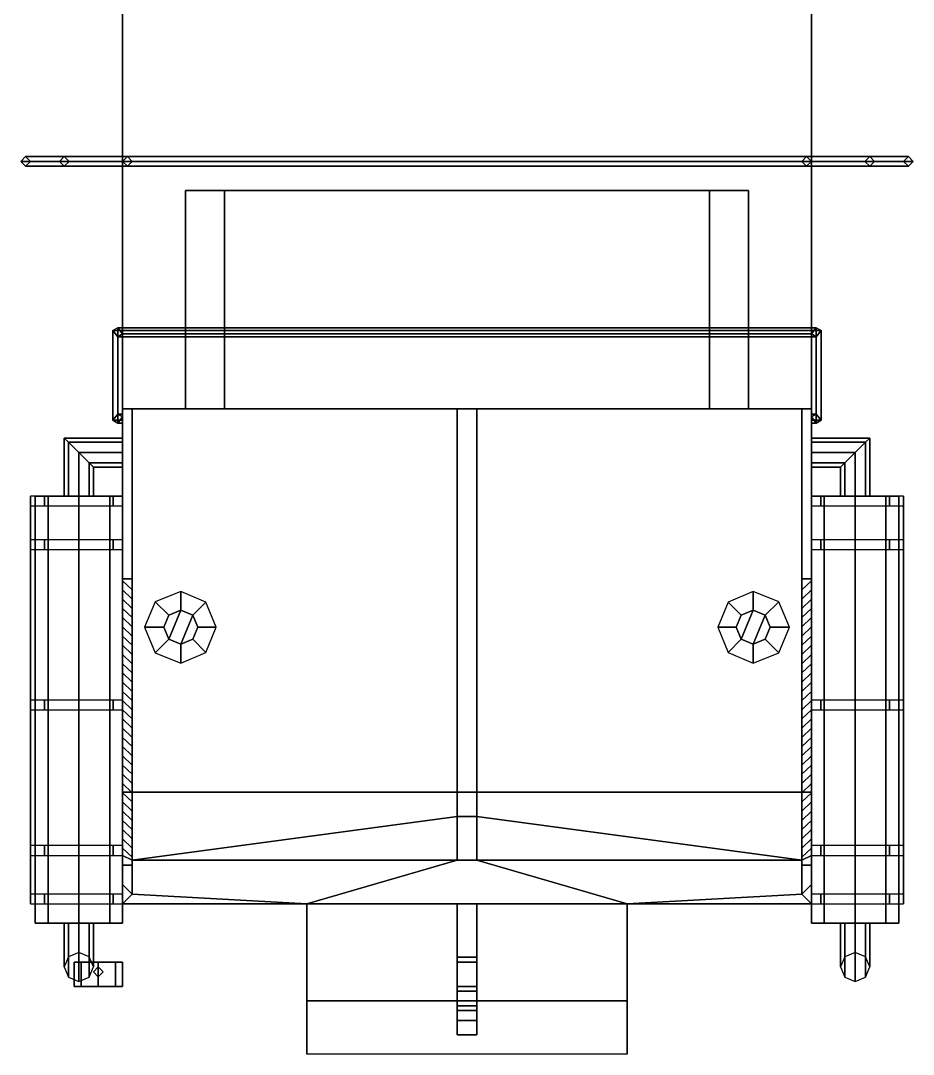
# Model space of a CAD drawing. Extents: x -0.92 to 1, y -2.23 to 2.03.
# Drawn here: x -0.92 to 0.92, y -2.23 to -0.1 of the extents above; entities that cross this region are included whole.
import ezdxf

# ---------------------------------------------------------------- set-up
doc = ezdxf.new("R2010")
doc.units = 0
doc.layers.get('0').update_dxf_attribs({"linetype": 'CONTINUOUS'})

msp = doc.modelspace()

# ---------------------------------------------------------------- linework, layer by layer
for points in [[(-0.71, 1.35, 0.32), (-0.71, -1.69, 0.32), (-0.71, -1.92, 0.47), (-0.71, 1.97, 0.56)], [(-0.71, 1.97, 0.56), (-0.71, -1.92, 0.47), (-0.71, -1.92, 0.81), (-0.71, 1.97, 0.81)], [(0.71, -1.92, 0.47), (0.71, -1.69, 0.32), (0.71, 1.35, 0.32), (0.71, 1.97, 0.56)], [(0.71, -1.92, 0.81), (0.71, -1.92, 0.47), (0.71, 1.97, 0.56), (0.71, 1.97, 0.81)], [(0.71, 1.35, 0.32), (0.71, -1.69, 0.32), (-0.71, -1.69, 0.32), (-0.71, 1.35, 0.32)], [(-0.92, -0.39, 1.25), (-0.91, -0.38, 1.24), (-0.91, -0.38, 1.07), (-0.92, -0.39, 1.06)], [(-0.92, -0.39, 1.06), (-0.91, -0.38, 1.07), (-0.83, -0.38, 1.07), (-0.84, -0.39, 1.06)], [(-0.91, -0.38, 1.24), (-0.92, -0.39, 1.25), (-0.84, -0.39, 1.25), (-0.83, -0.38, 1.24)], [(-0.91, -0.38, 1.24), (-0.9, -0.39, 1.23), (-0.9, -0.39, 1.08), (-0.91, -0.38, 1.07)], [(-0.91, -0.38, 1.07), (-0.9, -0.39, 1.08), (-0.84, -0.39, 1.08), (-0.83, -0.38, 1.07)], [(-0.9, -0.39, 1.23), (-0.91, -0.38, 1.24), (-0.83, -0.38, 1.24), (-0.84, -0.39, 1.23)], [(-0.84, -0.39, 1.28), (-0.83, -0.38, 1.27), (-0.83, -0.38, 0.81), (-0.84, -0.39, 0.81)], [(-0.71, -0.39, 1.28), (-0.7, -0.38, 1.27), (-0.83, -0.38, 1.27), (-0.84, -0.39, 1.28)], [(-0.83, -0.38, 1.27), (-0.82, -0.39, 1.26), (-0.82, -0.39, 0.81), (-0.83, -0.38, 0.81)], [(-0.7, -0.38, 1.27), (-0.71, -0.39, 1.26), (-0.82, -0.39, 1.26), (-0.83, -0.38, 1.27)], [(-0.7, -0.38, 0.81), (-0.71, -0.39, 0.81), (-0.71, -0.39, 1.86), (-0.7, -0.38, 1.85)], [(0.71, -0.39, 1.86), (0.7, -0.38, 1.85), (-0.7, -0.38, 1.85), (-0.71, -0.39, 1.86)], [(-0.69, -0.39, 0.81), (-0.7, -0.38, 0.81), (-0.7, -0.38, 1.85), (-0.69, -0.39, 1.84)], [(0.7, -0.38, 1.85), (0.69, -0.39, 1.84), (-0.69, -0.39, 1.84), (-0.7, -0.38, 1.85)], [(0.7, -0.38, 0.81), (0.69, -0.39, 0.81), (0.69, -0.39, 1.84), (0.7, -0.38, 1.85)], [(0.71, -0.39, 0.81), (0.7, -0.38, 0.81), (0.7, -0.38, 1.85), (0.71, -0.39, 1.86)], [(0.71, -0.39, 1.26), (0.7, -0.38, 1.27), (0.83, -0.38, 1.27), (0.82, -0.39, 1.26)], [(0.7, -0.38, 1.27), (0.71, -0.39, 1.28), (0.84, -0.39, 1.28), (0.83, -0.38, 1.27)], [(0.82, -0.39, 1.26), (0.83, -0.38, 1.27), (0.83, -0.38, 0.81), (0.82, -0.39, 0.81)], [(0.83, -0.38, 1.27), (0.84, -0.39, 1.28), (0.84, -0.39, 0.81), (0.83, -0.38, 0.81)], [(0.9, -0.39, 1.08), (0.91, -0.38, 1.07), (0.83, -0.38, 1.07), (0.84, -0.39, 1.08)], [(0.91, -0.38, 1.07), (0.92, -0.39, 1.06), (0.84, -0.39, 1.06), (0.83, -0.38, 1.07)], [(0.92, -0.39, 1.25), (0.91, -0.38, 1.24), (0.83, -0.38, 1.24), (0.84, -0.39, 1.25)], [(0.91, -0.38, 1.24), (0.9, -0.39, 1.23), (0.84, -0.39, 1.23), (0.83, -0.38, 1.24)], [(0.9, -0.39, 1.23), (0.91, -0.38, 1.24), (0.91, -0.38, 1.07), (0.9, -0.39, 1.08)], [(0.91, -0.38, 1.24), (0.92, -0.39, 1.25), (0.92, -0.39, 1.06), (0.91, -0.38, 1.07)], [(-0.91, -0.4, 1.24), (-0.92, -0.39, 1.25), (-0.92, -0.39, 1.06), (-0.91, -0.4, 1.07)], [(-0.91, -0.4, 1.07), (-0.92, -0.39, 1.06), (-0.84, -0.39, 1.06), (-0.83, -0.4, 1.07)], [(-0.92, -0.39, 1.25), (-0.91, -0.4, 1.24), (-0.83, -0.4, 1.24), (-0.84, -0.39, 1.25)], [(-0.9, -0.39, 1.23), (-0.91, -0.4, 1.24), (-0.91, -0.4, 1.07), (-0.9, -0.39, 1.08)], [(-0.9, -0.39, 1.08), (-0.91, -0.4, 1.07), (-0.83, -0.4, 1.07), (-0.84, -0.39, 1.08)], [(-0.91, -0.4, 1.24), (-0.9, -0.39, 1.23), (-0.84, -0.39, 1.23), (-0.83, -0.4, 1.24)], [(-0.83, -0.4, 1.27), (-0.84, -0.39, 1.28), (-0.84, -0.39, 0.81), (-0.83, -0.4, 0.81)], [(-0.7, -0.4, 1.27), (-0.71, -0.39, 1.28), (-0.84, -0.39, 1.28), (-0.83, -0.4, 1.27)], [(-0.82, -0.39, 1.26), (-0.83, -0.4, 1.27), (-0.83, -0.4, 0.81), (-0.82, -0.39, 0.81)], [(-0.71, -0.39, 1.26), (-0.7, -0.4, 1.27), (-0.83, -0.4, 1.27), (-0.82, -0.39, 1.26)], [(-0.71, -0.39, 0.81), (-0.7, -0.4, 0.81), (-0.7, -0.4, 1.85), (-0.71, -0.39, 1.86)], [(0.7, -0.4, 1.85), (0.71, -0.39, 1.86), (-0.71, -0.39, 1.86), (-0.7, -0.4, 1.85)], [(-0.7, -0.4, 0.81), (-0.69, -0.39, 0.81), (-0.69, -0.39, 1.84), (-0.7, -0.4, 1.85)], [(0.69, -0.39, 1.84), (0.7, -0.4, 1.85), (-0.7, -0.4, 1.85), (-0.69, -0.39, 1.84)], [(0.69, -0.39, 0.81), (0.7, -0.4, 0.81), (0.7, -0.4, 1.85), (0.69, -0.39, 1.84)], [(0.7, -0.4, 0.81), (0.71, -0.39, 0.81), (0.71, -0.39, 1.86), (0.7, -0.4, 1.85)], [(0.7, -0.4, 1.27), (0.71, -0.39, 1.26), (0.82, -0.39, 1.26), (0.83, -0.4, 1.27)], [(0.71, -0.39, 1.28), (0.7, -0.4, 1.27), (0.83, -0.4, 1.27), (0.84, -0.39, 1.28)], [(0.83, -0.4, 1.27), (0.82, -0.39, 1.26), (0.82, -0.39, 0.81), (0.83, -0.4, 0.81)], [(0.84, -0.39, 1.28), (0.83, -0.4, 1.27), (0.83, -0.4, 0.81), (0.84, -0.39, 0.81)], [(0.91, -0.4, 1.07), (0.9, -0.39, 1.08), (0.84, -0.39, 1.08), (0.83, -0.4, 1.07)], [(0.92, -0.39, 1.06), (0.91, -0.4, 1.07), (0.83, -0.4, 1.07), (0.84, -0.39, 1.06)], [(0.91, -0.4, 1.24), (0.92, -0.39, 1.25), (0.84, -0.39, 1.25), (0.83, -0.4, 1.24)], [(0.9, -0.39, 1.23), (0.91, -0.4, 1.24), (0.83, -0.4, 1.24), (0.84, -0.39, 1.23)], [(0.91, -0.4, 1.24), (0.9, -0.39, 1.23), (0.9, -0.39, 1.08), (0.91, -0.4, 1.07)], [(0.92, -0.39, 1.25), (0.91, -0.4, 1.24), (0.91, -0.4, 1.07), (0.92, -0.39, 1.06)], [(-0.58, -0.45, 1.21), (-0.58, -0.45, 1.16), (-0.58, -0.9, 1.16), (-0.58, -0.9, 1.21)], [(-0.5, -0.45, 1.27), (-0.5, -0.45, 1.1), (-0.58, -0.45, 1.16), (-0.58, -0.45, 1.21)], [(-0.58, -0.9, 1.16), (-0.58, -0.45, 1.16), (-0.5, -0.45, 1.1), (-0.5, -0.9, 1.1)], [(-0.5, -0.9, 1.27), (-0.5, -0.45, 1.27), (-0.58, -0.45, 1.21), (-0.58, -0.9, 1.21)], [(-0.5, -0.45, 0.81), (-0.5, -0.9, 0.81), (-0.5, -0.9, 1.1), (-0.5, -0.45, 1.1)], [(0.5, -0.45, 1.4), (0.5, -0.45, 0.81), (-0.5, -0.45, 0.81), (-0.5, -0.45, 1.4)], [(-0.5, -0.45, 1.4), (-0.5, -0.9, 1.4), (0.5, -0.9, 1.4), (0.5, -0.45, 1.4)], [(-0.5, -0.9, 1.4), (-0.5, -0.45, 1.4), (-0.5, -0.45, 1.27), (-0.5, -0.9, 1.27)], [(0.5, -0.9, 1.1), (0.5, -0.9, 0.81), (0.5, -0.45, 0.81), (0.5, -0.45, 1.1)], [(0.58, -0.45, 1.21), (0.58, -0.45, 1.16), (0.5, -0.45, 1.1), (0.5, -0.45, 1.27)], [(0.58, -0.45, 1.16), (0.58, -0.9, 1.16), (0.5, -0.9, 1.1), (0.5, -0.45, 1.1)], [(0.5, -0.45, 1.27), (0.5, -0.9, 1.27), (0.58, -0.9, 1.21), (0.58, -0.45, 1.21)], [(0.5, -0.45, 1.4), (0.5, -0.9, 1.4), (0.5, -0.9, 1.27), (0.5, -0.45, 1.27)], [(0.58, -0.9, 1.21), (0.58, -0.9, 1.16), (0.58, -0.45, 1.16), (0.58, -0.45, 1.21)], [(-0.72, -0.9106, 1.3566), (-0.73, -0.9234, 1.3506), (-0.73, -0.7387, 1.858), (-0.72, -0.7328, 1.8452)], [(0.73, -0.7387, 1.858), (0.72, -0.7328, 1.8452), (-0.72, -0.7328, 1.8452), (-0.73, -0.7387, 1.858)], [(-0.73, -0.9234, 1.3506), (-0.72, -0.9294, 1.3634), (-0.72, -0.7515, 1.8521), (-0.73, -0.7387, 1.858)], [(0.72, -0.7515, 1.8521), (0.73, -0.7387, 1.858), (-0.73, -0.7387, 1.858), (-0.72, -0.7515, 1.8521)], [(-0.71, -0.9166, 1.3694), (-0.72, -0.9106, 1.3566), (-0.72, -0.7328, 1.8452), (-0.71, -0.7456, 1.8392)], [(0.72, -0.7328, 1.8452), (0.71, -0.7456, 1.8392), (-0.71, -0.7456, 1.8392), (-0.72, -0.7328, 1.8452)], [(0.72, -0.9106, 1.3566), (0.71, -0.9166, 1.3694), (0.71, -0.7456, 1.8392), (0.72, -0.7328, 1.8452)], [(0.73, -0.9234, 1.3506), (0.72, -0.9106, 1.3566), (0.72, -0.7328, 1.8452), (0.73, -0.7387, 1.858)], [(0.72, -0.9294, 1.3634), (0.73, -0.9234, 1.3506), (0.73, -0.7387, 1.858), (0.72, -0.7515, 1.8521)], [(-0.72, -0.9294, 1.3634), (-0.71, -0.9166, 1.3694), (-0.71, -0.7456, 1.8392), (-0.72, -0.7515, 1.8521)], [(0.71, -0.7456, 1.8392), (0.72, -0.7515, 1.8521), (-0.72, -0.7515, 1.8521), (-0.71, -0.7456, 1.8392)], [(0.71, -0.9166, 1.3694), (0.72, -0.9294, 1.3634), (0.72, -0.7515, 1.8521), (0.71, -0.7456, 1.8392)], [(-0.71, -0.9106, 1.3566), (-0.71, -0.9234, 1.3506), (-0.73, -0.9234, 1.3506), (-0.72, -0.9106, 1.3566)], [(-0.71, -0.9166, 1.3694), (-0.71, -0.9106, 1.3566), (-0.72, -0.9106, 1.3566), (-0.71, -0.9166, 1.3694)], [(-0.71, -0.9, 1.45), (-0.71, -1.88, 1.39), (-0.71, -1.82, 1.45), (-0.71, -0.9, 1.45)], [(-0.71, -1.82, 1.45), (-0.69, -1.83, 1.47), (-0.69, -0.9, 1.47), (-0.71, -0.9, 1.45)], [(-0.5, -0.9, 0.81), (-0.71, -0.9, 0.81), (-0.58, -0.9, 1.16), (-0.5, -0.9, 1.1)], [(-0.58, -0.9, 1.16), (-0.71, -0.9, 0.81), (-0.71, -0.9, 1.45), (-0.58, -0.9, 1.21)], [(-0.58, -0.9, 1.21), (-0.71, -0.9, 1.45), (-0.5, -0.9, 1.4), (-0.5, -0.9, 1.27)], [(-0.5, -0.9, 1.4), (-0.71, -0.9, 1.45), (0.71, -0.9, 1.45), (0.5, -0.9, 1.4)], [(-0.71, -0.9, 1.45), (-0.69, -0.9, 1.47), (0.69, -0.9, 1.47), (0.71, -0.9, 1.45)], [(-0.71, -1.84, 1.3), (-0.71, -1.88, 1.39), (-0.71, -0.9, 1.45), (-0.71, -1.25, 1.3)], [(-0.71, -1.25, 0.95), (-0.71, -1.25, 1.3), (-0.71, -0.9, 1.45), (-0.71, -0.9, 0.81)], [(-0.71, -1.88, 0.81), (-0.71, -1.84, 0.95), (-0.71, -1.25, 0.95), (-0.71, -0.9, 0.81)], [(-0.69, -0.9, 1.47), (-0.69, -1.83, 1.47), (-0.02, -1.74, 1.51), (-0.02, -0.9, 1.51)], [(-0.69, -0.9, 1.47), (-0.02, -0.9, 1.51), (0.02, -0.9, 1.51), (0.69, -0.9, 1.47)], [(-0.02, -0.9, 1.51), (-0.02, -1.74, 1.51), (0.02, -1.74, 1.51), (0.02, -0.9, 1.51)], [(0.02, -1.74, 1.51), (0.69, -1.83, 1.47), (0.69, -0.9, 1.47), (0.02, -0.9, 1.51)], [(0.58, -0.9, 1.16), (0.71, -0.9, 0.81), (0.5, -0.9, 0.81), (0.5, -0.9, 1.1)], [(0.71, -0.9, 1.45), (0.58, -0.9, 1.21), (0.5, -0.9, 1.27), (0.5, -0.9, 1.4)], [(0.71, -0.9, 1.45), (0.71, -0.9, 0.81), (0.58, -0.9, 1.16), (0.58, -0.9, 1.21)], [(0.69, -0.9, 1.47), (0.69, -1.83, 1.47), (0.71, -1.82, 1.45), (0.71, -0.9, 1.45)], [(0.71, -1.88, 1.39), (0.71, -1.84, 1.3), (0.71, -1.25, 1.3), (0.71, -0.9, 1.45)], [(0.71, -1.82, 1.45), (0.71, -1.88, 1.39), (0.71, -0.9, 1.45)], [(0.71, -1.25, 1.3), (0.71, -1.25, 0.95), (0.71, -0.9, 0.81), (0.71, -0.9, 1.45)], [(0.71, -1.84, 0.95), (0.71, -1.88, 0.81), (0.71, -0.9, 0.81), (0.71, -1.25, 0.95)], [(0.71, -0.9166, 1.3694), (0.72, -0.9106, 1.3566), (0.71, -0.9106, 1.3566), (0.71, -0.9166, 1.3694)], [(0.72, -0.9106, 1.3566), (0.73, -0.9234, 1.3506), (0.71, -0.9234, 1.3506), (0.71, -0.9106, 1.3566)], [(-0.71, -0.9234, 1.3506), (-0.71, -0.9294, 1.3634), (-0.72, -0.9294, 1.3634), (-0.73, -0.9234, 1.3506)], [(-0.71, -0.9294, 1.3634), (-0.71, -0.9166, 1.3694), (-0.71, -0.9166, 1.3694), (-0.72, -0.9294, 1.3634)], [(0.72, -0.9294, 1.3634), (0.71, -0.9166, 1.3694), (0.71, -0.9166, 1.3694), (0.71, -0.9294, 1.3634)], [(0.73, -0.9234, 1.3506), (0.72, -0.9294, 1.3634), (0.71, -0.9294, 1.3634), (0.71, -0.9234, 1.3506)], [(-0.83, -0.96, 0.91), (-0.8212, -0.9688, 0.9312), (-0.71, -0.9688, 0.9312), (-0.71, -0.96, 0.91)], [(-0.8212, -0.9688, 0.8888), (-0.83, -0.96, 0.91), (-0.71, -0.96, 0.91), (-0.71, -0.9688, 0.8888)], [(-0.8212, -0.9688, 0.9312), (-0.83, -0.96, 0.91), (-0.83, -1.08, 0.91), (-0.8212, -1.08, 0.9312)], [(-0.83, -0.96, 0.91), (-0.8212, -0.9688, 0.8888), (-0.8212, -1.08, 0.8888), (-0.83, -1.08, 0.91)], [(-0.8212, -0.9688, 0.9312), (-0.8, -0.99, 0.94), (-0.71, -0.99, 0.94), (-0.71, -0.9688, 0.9312)], [(-0.8, -0.99, 0.88), (-0.8212, -0.9688, 0.8888), (-0.71, -0.9688, 0.8888), (-0.71, -0.99, 0.88)], [(-0.8, -0.99, 0.94), (-0.8212, -0.9688, 0.9312), (-0.8212, -1.08, 0.9312), (-0.8, -1.08, 0.94)], [(-0.8212, -0.9688, 0.8888), (-0.8, -0.99, 0.88), (-0.8, -1.08, 0.88), (-0.8212, -1.08, 0.8888)], [(0.8212, -0.9688, 0.9312), (0.83, -0.96, 0.91), (0.71, -0.96, 0.91), (0.71, -0.9688, 0.9312)], [(0.83, -0.96, 0.91), (0.8212, -0.9688, 0.8888), (0.71, -0.9688, 0.8888), (0.71, -0.96, 0.91)], [(0.8, -0.99, 0.94), (0.8212, -0.9688, 0.9312), (0.71, -0.9688, 0.9312), (0.71, -0.99, 0.94)], [(0.8212, -0.9688, 0.8888), (0.8, -0.99, 0.88), (0.71, -0.99, 0.88), (0.71, -0.9688, 0.8888)], [(0.8212, -0.9688, 0.9312), (0.8, -0.99, 0.94), (0.8, -1.08, 0.94), (0.8212, -1.08, 0.9312)], [(0.8, -0.99, 0.88), (0.8212, -0.9688, 0.8888), (0.8212, -1.08, 0.8888), (0.8, -1.08, 0.88)], [(0.83, -0.96, 0.91), (0.8212, -0.9688, 0.9312), (0.8212, -1.08, 0.9312), (0.83, -1.08, 0.91)], [(0.8212, -0.9688, 0.8888), (0.83, -0.96, 0.91), (0.83, -1.08, 0.91), (0.8212, -1.08, 0.8888)], [(-0.8, -0.99, 0.94), (-0.7788, -1.0112, 0.9312), (-0.71, -1.0112, 0.9312), (-0.71, -0.99, 0.94)], [(-0.7788, -1.0112, 0.8888), (-0.8, -0.99, 0.88), (-0.71, -0.99, 0.88), (-0.71, -1.0112, 0.8888)], [(-0.7788, -1.0112, 0.9312), (-0.8, -0.99, 0.94), (-0.8, -1.08, 0.94), (-0.7788, -1.08, 0.9312)], [(-0.8, -0.99, 0.88), (-0.7788, -1.0112, 0.8888), (-0.7788, -1.08, 0.8888), (-0.8, -1.08, 0.88)], [(0.7788, -1.0112, 0.9312), (0.8, -0.99, 0.94), (0.71, -0.99, 0.94), (0.71, -1.0112, 0.9312)], [(0.8, -0.99, 0.88), (0.7788, -1.0112, 0.8888), (0.71, -1.0112, 0.8888), (0.71, -0.99, 0.88)], [(0.8, -0.99, 0.94), (0.7788, -1.0112, 0.9312), (0.7788, -1.08, 0.9312), (0.8, -1.08, 0.94)], [(0.7788, -1.0112, 0.8888), (0.8, -0.99, 0.88), (0.8, -1.08, 0.88), (0.7788, -1.08, 0.8888)], [(-0.7788, -1.0112, 0.9312), (-0.77, -1.02, 0.91), (-0.71, -1.02, 0.91), (-0.71, -1.0112, 0.9312)], [(-0.77, -1.02, 0.91), (-0.7788, -1.0112, 0.8888), (-0.71, -1.0112, 0.8888), (-0.71, -1.02, 0.91)], [(-0.77, -1.02, 0.91), (-0.7788, -1.0112, 0.9312), (-0.7788, -1.08, 0.9312), (-0.77, -1.08, 0.91)], [(-0.7788, -1.0112, 0.8888), (-0.77, -1.02, 0.91), (-0.77, -1.08, 0.91), (-0.7788, -1.08, 0.8888)], [(0.77, -1.02, 0.91), (0.7788, -1.0112, 0.9312), (0.71, -1.0112, 0.9312), (0.71, -1.02, 0.91)], [(0.7788, -1.0112, 0.8888), (0.77, -1.02, 0.91), (0.71, -1.02, 0.91), (0.71, -1.0112, 0.8888)], [(0.7788, -1.0112, 0.9312), (0.77, -1.02, 0.91), (0.77, -1.08, 0.91), (0.7788, -1.08, 0.9312)], [(0.77, -1.02, 0.91), (0.7788, -1.0112, 0.8888), (0.7788, -1.08, 0.8888), (0.77, -1.08, 0.91)], [(-0.8636, -1.08, 0.9736), (-0.89, -1.08, 0.91), (-0.89, -1.96, 0.91), (-0.8636, -1.96, 0.9736)], [(-0.89, -1.08, 0.91), (-0.8636, -1.08, 0.8464), (-0.8636, -1.96, 0.8464), (-0.89, -1.96, 0.91)], [(-0.8212, -1.08, 0.9312), (-0.83, -1.08, 0.91), (-0.89, -1.08, 0.91), (-0.8636, -1.08, 0.9736)], [(-0.83, -1.08, 0.91), (-0.8212, -1.08, 0.8888), (-0.8636, -1.08, 0.8464), (-0.89, -1.08, 0.91)], [(-0.8, -1.08, 1), (-0.8636, -1.08, 0.9736), (-0.8636, -1.96, 0.9736), (-0.8, -1.96, 1)], [(-0.8636, -1.08, 0.8464), (-0.8, -1.08, 0.82), (-0.8, -1.96, 0.82), (-0.8636, -1.96, 0.8464)], [(-0.8212, -1.08, 0.8888), (-0.8, -1.08, 0.88), (-0.8, -1.08, 0.82), (-0.8636, -1.08, 0.8464)], [(-0.8, -1.08, 0.94), (-0.8212, -1.08, 0.9312), (-0.8636, -1.08, 0.9736), (-0.8, -1.08, 1)], [(-0.7364, -1.08, 0.9736), (-0.8, -1.08, 1), (-0.8, -1.96, 1), (-0.7364, -1.96, 0.9736)], [(-0.8, -1.08, 0.82), (-0.7364, -1.08, 0.8464), (-0.7364, -1.96, 0.8464), (-0.8, -1.96, 0.82)], [(-0.8, -1.08, 0.88), (-0.7788, -1.08, 0.8888), (-0.7364, -1.08, 0.8464), (-0.8, -1.08, 0.82)], [(-0.7788, -1.08, 0.9312), (-0.8, -1.08, 0.94), (-0.8, -1.08, 1), (-0.7364, -1.08, 0.9736)], [(-0.7788, -1.08, 0.8888), (-0.77, -1.08, 0.91), (-0.71, -1.08, 0.91), (-0.7364, -1.08, 0.8464)], [(-0.77, -1.08, 0.91), (-0.7788, -1.08, 0.9312), (-0.7364, -1.08, 0.9736), (-0.71, -1.08, 0.91)], [(-0.71, -1.08, 0.91), (-0.7364, -1.08, 0.9736), (-0.7364, -1.96, 0.9736), (-0.71, -1.96, 0.91)], [(-0.7364, -1.08, 0.8464), (-0.71, -1.08, 0.91), (-0.71, -1.96, 0.91), (-0.7364, -1.96, 0.8464)], [(0.77, -1.08, 0.91), (0.7788, -1.08, 0.8888), (0.7364, -1.08, 0.8464), (0.71, -1.08, 0.91)], [(0.7788, -1.08, 0.9312), (0.77, -1.08, 0.91), (0.71, -1.08, 0.91), (0.7364, -1.08, 0.9736)], [(0.7364, -1.08, 0.9736), (0.71, -1.08, 0.91), (0.71, -1.96, 0.91), (0.7364, -1.96, 0.9736)], [(0.71, -1.08, 0.91), (0.7364, -1.08, 0.8464), (0.7364, -1.96, 0.8464), (0.71, -1.96, 0.91)], [(0.7788, -1.08, 0.8888), (0.8, -1.08, 0.88), (0.8, -1.08, 0.82), (0.7364, -1.08, 0.8464)], [(0.8, -1.08, 0.94), (0.7788, -1.08, 0.9312), (0.7364, -1.08, 0.9736), (0.8, -1.08, 1)], [(0.8, -1.08, 1), (0.7364, -1.08, 0.9736), (0.7364, -1.96, 0.9736), (0.8, -1.96, 1)], [(0.7364, -1.08, 0.8464), (0.8, -1.08, 0.82), (0.8, -1.96, 0.82), (0.7364, -1.96, 0.8464)], [(0.8, -1.08, 0.88), (0.8212, -1.08, 0.8888), (0.8636, -1.08, 0.8464), (0.8, -1.08, 0.82)], [(0.8212, -1.08, 0.9312), (0.8, -1.08, 0.94), (0.8, -1.08, 1), (0.8636, -1.08, 0.9736)], [(0.8636, -1.08, 0.9736), (0.8, -1.08, 1), (0.8, -1.96, 1), (0.8636, -1.96, 0.9736)], [(0.8, -1.08, 0.82), (0.8636, -1.08, 0.8464), (0.8636, -1.96, 0.8464), (0.8, -1.96, 0.82)], [(0.8212, -1.08, 0.8888), (0.83, -1.08, 0.91), (0.89, -1.08, 0.91), (0.8636, -1.08, 0.8464)], [(0.83, -1.08, 0.91), (0.8212, -1.08, 0.9312), (0.8636, -1.08, 0.9736), (0.89, -1.08, 0.91)], [(0.8636, -1.08, 0.8464), (0.89, -1.08, 0.91), (0.89, -1.96, 0.91), (0.8636, -1.96, 0.8464)], [(0.89, -1.08, 0.91), (0.8636, -1.08, 0.9736), (0.8636, -1.96, 0.9736), (0.89, -1.96, 0.91)], [(-0.69, -1.25, 0.95), (-0.69, -1.25, 1.3), (-0.71, -1.25, 1.3), (-0.71, -1.25, 0.95)], [(-0.69, -1.25, 1.3), (-0.69, -1.84, 1.3), (-0.71, -1.84, 1.3), (-0.71, -1.25, 1.3)], [(-0.69, -1.84, 0.95), (-0.69, -1.25, 0.95), (-0.71, -1.25, 0.95), (-0.71, -1.84, 0.95)], [(-0.69, -1.273, 0.95), (-0.69, -1.273, 1.3), (-0.71, -1.254, 1.3), (-0.71, -1.254, 0.95)], [(-0.69, -1.84, 1.3), (-0.69, -1.25, 1.3), (-0.69, -1.25, 0.95), (-0.69, -1.84, 0.95)], [(0.69, -1.25, 0.95), (0.69, -1.84, 0.95), (0.71, -1.84, 0.95), (0.71, -1.25, 0.95)], [(0.69, -1.25, 1.3), (0.69, -1.25, 0.95), (0.71, -1.25, 0.95), (0.71, -1.25, 1.3)], [(0.69, -1.84, 1.3), (0.69, -1.25, 1.3), (0.71, -1.25, 1.3), (0.71, -1.84, 1.3)], [(0.69, -1.25, 1.3), (0.69, -1.84, 1.3), (0.69, -1.84, 0.95), (0.69, -1.25, 0.95)], [(0.69, -1.273, 1.3), (0.69, -1.273, 0.95), (0.71, -1.254, 0.95), (0.71, -1.254, 1.3)], [(-0.69, -1.292, 0.95), (-0.69, -1.292, 1.3), (-0.71, -1.273, 1.3), (-0.71, -1.273, 0.95)], [(-0.59, -1.2761, 1.476), (-0.6427, -1.2973, 1.4728), (-0.6147, -1.3253, 1.68), (-0.59, -1.315, 1.68)], [(-0.5382, -1.2982, 1.4791), (-0.59, -1.2761, 1.476), (-0.59, -1.315, 1.68), (-0.5653, -1.3253, 1.68)], [(0.59, -1.2761, 1.476), (0.5382, -1.2982, 1.4791), (0.5653, -1.3253, 1.68), (0.59, -1.315, 1.68)], [(0.6427, -1.2973, 1.4728), (0.59, -1.2761, 1.476), (0.59, -1.315, 1.68), (0.6147, -1.3253, 1.68)], [(0.69, -1.292, 1.3), (0.69, -1.292, 0.95), (0.71, -1.273, 0.95), (0.71, -1.273, 1.3)], [(-0.69, -1.311, 0.95), (-0.69, -1.311, 1.3), (-0.71, -1.292, 1.3), (-0.71, -1.292, 0.95)], [(-0.6427, -1.2973, 1.4728), (-0.6647, -1.35, 1.4715), (-0.625, -1.35, 1.68), (-0.6147, -1.3253, 1.68)], [(-0.517, -1.35, 1.4803), (-0.5382, -1.2982, 1.4791), (-0.5653, -1.3253, 1.68), (-0.555, -1.35, 1.68)], [(0.5382, -1.2982, 1.4791), (0.517, -1.35, 1.4803), (0.555, -1.35, 1.68), (0.5653, -1.3253, 1.68)], [(0.6647, -1.35, 1.4715), (0.6427, -1.2973, 1.4728), (0.6147, -1.3253, 1.68), (0.625, -1.35, 1.68)], [(0.69, -1.311, 1.3), (0.69, -1.311, 0.95), (0.71, -1.292, 0.95), (0.71, -1.292, 1.3)], [(-0.69, -1.33, 0.95), (-0.69, -1.33, 1.3), (-0.71, -1.311, 1.3), (-0.71, -1.311, 0.95)], [(-0.6147, -1.3253, 1.68), (-0.625, -1.35, 1.68), (-0.6147, -1.3747, 1.68), (-0.59, -1.315, 1.68)], [(-0.59, -1.315, 1.68), (-0.6147, -1.3747, 1.68), (-0.59, -1.385, 1.68), (-0.5653, -1.3253, 1.68)], [(0.5653, -1.3747, 1.68), (0.59, -1.315, 1.68), (0.5653, -1.3253, 1.68), (0.555, -1.35, 1.68)], [(0.59, -1.385, 1.68), (0.6147, -1.3253, 1.68), (0.59, -1.315, 1.68), (0.5653, -1.3747, 1.68)], [(0.69, -1.33, 1.3), (0.69, -1.33, 0.95), (0.71, -1.311, 0.95), (0.71, -1.311, 1.3)], [(-0.69, -1.349, 0.95), (-0.69, -1.349, 1.3), (-0.71, -1.33, 1.3), (-0.71, -1.33, 0.95)], [(-0.5653, -1.3253, 1.68), (-0.59, -1.385, 1.68), (-0.5653, -1.3747, 1.68), (-0.555, -1.35, 1.68)], [(0.6147, -1.3747, 1.68), (0.625, -1.35, 1.68), (0.6147, -1.3253, 1.68), (0.59, -1.385, 1.68)], [(0.69, -1.349, 1.3), (0.69, -1.349, 0.95), (0.71, -1.33, 0.95), (0.71, -1.33, 1.3)], [(-0.69, -1.368, 0.95), (-0.69, -1.368, 1.3), (-0.71, -1.349, 1.3), (-0.71, -1.349, 0.95)], [(-0.6647, -1.35, 1.4715), (-0.6427, -1.4027, 1.4728), (-0.6147, -1.3747, 1.68), (-0.625, -1.35, 1.68)], [(-0.5382, -1.4018, 1.4791), (-0.517, -1.35, 1.4803), (-0.555, -1.35, 1.68), (-0.5653, -1.3747, 1.68)], [(0.517, -1.35, 1.4803), (0.5382, -1.4018, 1.4791), (0.5653, -1.3747, 1.68), (0.555, -1.35, 1.68)], [(0.6427, -1.4027, 1.4728), (0.6647, -1.35, 1.4715), (0.625, -1.35, 1.68), (0.6147, -1.3747, 1.68)], [(0.69, -1.368, 1.3), (0.69, -1.368, 0.95), (0.71, -1.349, 0.95), (0.71, -1.349, 1.3)], [(-0.69, -1.387, 0.95), (-0.69, -1.387, 1.3), (-0.71, -1.368, 1.3), (-0.71, -1.368, 0.95)], [(-0.6427, -1.4027, 1.4728), (-0.59, -1.4239, 1.476), (-0.59, -1.385, 1.68), (-0.6147, -1.3747, 1.68)], [(-0.59, -1.4239, 1.476), (-0.5382, -1.4018, 1.4791), (-0.5653, -1.3747, 1.68), (-0.59, -1.385, 1.68)], [(0.5382, -1.4018, 1.4791), (0.59, -1.4239, 1.476), (0.59, -1.385, 1.68), (0.5653, -1.3747, 1.68)], [(0.59, -1.4239, 1.476), (0.6427, -1.4027, 1.4728), (0.6147, -1.3747, 1.68), (0.59, -1.385, 1.68)], [(0.69, -1.387, 1.3), (0.69, -1.387, 0.95), (0.71, -1.368, 0.95), (0.71, -1.368, 1.3)], [(-0.69, -1.406, 0.95), (-0.69, -1.406, 1.3), (-0.71, -1.387, 1.3), (-0.71, -1.387, 0.95)], [(0.69, -1.406, 1.3), (0.69, -1.406, 0.95), (0.71, -1.387, 0.95), (0.71, -1.387, 1.3)], [(-0.69, -1.425, 0.95), (-0.69, -1.425, 1.3), (-0.71, -1.406, 1.3), (-0.71, -1.406, 0.95)], [(-0.69, -1.444, 0.95), (-0.69, -1.444, 1.3), (-0.71, -1.425, 1.3), (-0.71, -1.425, 0.95)], [(0.69, -1.425, 1.3), (0.69, -1.425, 0.95), (0.71, -1.406, 0.95), (0.71, -1.406, 1.3)], [(0.69, -1.444, 1.3), (0.69, -1.444, 0.95), (0.71, -1.425, 0.95), (0.71, -1.425, 1.3)], [(-0.69, -1.463, 0.95), (-0.69, -1.463, 1.3), (-0.71, -1.444, 1.3), (-0.71, -1.444, 0.95)], [(0.69, -1.463, 1.3), (0.69, -1.463, 0.95), (0.71, -1.444, 0.95), (0.71, -1.444, 1.3)], [(-0.69, -1.482, 0.95), (-0.69, -1.482, 1.3), (-0.71, -1.463, 1.3), (-0.71, -1.463, 0.95)], [(0.69, -1.482, 1.3), (0.69, -1.482, 0.95), (0.71, -1.463, 0.95), (0.71, -1.463, 1.3)], [(-0.69, -1.501, 0.95), (-0.69, -1.501, 1.3), (-0.71, -1.482, 1.3), (-0.71, -1.482, 0.95)], [(0.69, -1.501, 1.3), (0.69, -1.501, 0.95), (0.71, -1.482, 0.95), (0.71, -1.482, 1.3)], [(-0.69, -1.52, 0.95), (-0.69, -1.52, 1.3), (-0.71, -1.501, 1.3), (-0.71, -1.501, 0.95)], [(0.69, -1.52, 1.3), (0.69, -1.52, 0.95), (0.71, -1.501, 0.95), (0.71, -1.501, 1.3)], [(-0.69, -1.539, 0.95), (-0.69, -1.539, 1.3), (-0.71, -1.52, 1.3), (-0.71, -1.52, 0.95)], [(0.69, -1.539, 1.3), (0.69, -1.539, 0.95), (0.71, -1.52, 0.95), (0.71, -1.52, 1.3)], [(-0.69, -1.558, 0.95), (-0.69, -1.558, 1.3), (-0.71, -1.539, 1.3), (-0.71, -1.539, 0.95)], [(0.69, -1.558, 1.3), (0.69, -1.558, 0.95), (0.71, -1.539, 0.95), (0.71, -1.539, 1.3)], [(-0.69, -1.577, 0.95), (-0.69, -1.577, 1.3), (-0.71, -1.558, 1.3), (-0.71, -1.558, 0.95)], [(0.69, -1.577, 1.3), (0.69, -1.577, 0.95), (0.71, -1.558, 0.95), (0.71, -1.558, 1.3)], [(-0.69, -1.596, 0.95), (-0.69, -1.596, 1.3), (-0.71, -1.577, 1.3), (-0.71, -1.577, 0.95)], [(-0.69, -1.615, 0.95), (-0.69, -1.615, 1.3), (-0.71, -1.596, 1.3), (-0.71, -1.596, 0.95)], [(0.69, -1.596, 1.3), (0.69, -1.596, 0.95), (0.71, -1.577, 0.95), (0.71, -1.577, 1.3)], [(0.69, -1.615, 1.3), (0.69, -1.615, 0.95), (0.71, -1.596, 0.95), (0.71, -1.596, 1.3)], [(-0.69, -1.634, 0.95), (-0.69, -1.634, 1.3), (-0.71, -1.615, 1.3), (-0.71, -1.615, 0.95)], [(0.69, -1.634, 1.3), (0.69, -1.634, 0.95), (0.71, -1.615, 0.95), (0.71, -1.615, 1.3)], [(-0.69, -1.653, 0.95), (-0.69, -1.653, 1.3), (-0.71, -1.634, 1.3), (-0.71, -1.634, 0.95)], [(0.69, -1.653, 1.3), (0.69, -1.653, 0.95), (0.71, -1.634, 0.95), (0.71, -1.634, 1.3)], [(-0.69, -1.672, 0.95), (-0.69, -1.672, 1.3), (-0.71, -1.653, 1.3), (-0.71, -1.653, 0.95)], [(0.69, -1.672, 1.3), (0.69, -1.672, 0.95), (0.71, -1.653, 0.95), (0.71, -1.653, 1.3)], [(-0.69, -1.691, 0.95), (-0.69, -1.691, 1.3), (-0.71, -1.672, 1.3), (-0.71, -1.672, 0.95)], [(0.69, -1.691, 1.3), (0.69, -1.691, 0.95), (0.71, -1.672, 0.95), (0.71, -1.672, 1.3)], [(-0.71, -1.92, 0.47), (-0.71, -1.69, 0.32), (0.71, -1.69, 0.32), (0.71, -1.92, 0.47)], [(-0.69, -1.71, 0.95), (-0.69, -1.71, 1.3), (-0.71, -1.691, 1.3), (-0.71, -1.691, 0.95)], [(0.69, -1.71, 1.3), (0.69, -1.71, 0.95), (0.71, -1.691, 0.95), (0.71, -1.691, 1.3)], [(-0.69, -1.729, 0.95), (-0.69, -1.729, 1.3), (-0.71, -1.71, 1.3), (-0.71, -1.71, 0.95)], [(0.69, -1.729, 1.3), (0.69, -1.729, 0.95), (0.71, -1.71, 0.95), (0.71, -1.71, 1.3)], [(-0.69, -1.748, 0.95), (-0.69, -1.748, 1.3), (-0.71, -1.729, 1.3), (-0.71, -1.729, 0.95)], [(-0.69, -1.83, 1.47), (-0.69, -1.83, 1.47), (-0.02, -1.83, 1.48), (-0.02, -1.74, 1.51)], [(-0.02, -1.74, 1.51), (-0.02, -1.83, 1.48), (0.02, -1.83, 1.48), (0.02, -1.74, 1.51)], [(0.02, -1.74, 1.51), (0.02, -1.83, 1.48), (0.69, -1.83, 1.47)], [(0.69, -1.748, 1.3), (0.69, -1.748, 0.95), (0.71, -1.729, 0.95), (0.71, -1.729, 1.3)], [(-0.69, -1.767, 0.95), (-0.69, -1.767, 1.3), (-0.71, -1.748, 1.3), (-0.71, -1.748, 0.95)], [(-0.69, -1.786, 0.95), (-0.69, -1.786, 1.3), (-0.71, -1.767, 1.3), (-0.71, -1.767, 0.95)], [(0.69, -1.767, 1.3), (0.69, -1.767, 0.95), (0.71, -1.748, 0.95), (0.71, -1.748, 1.3)], [(0.69, -1.786, 1.3), (0.69, -1.786, 0.95), (0.71, -1.767, 0.95), (0.71, -1.767, 1.3)], [(-0.69, -1.805, 0.95), (-0.69, -1.805, 1.3), (-0.71, -1.786, 1.3), (-0.71, -1.786, 0.95)], [(0.69, -1.805, 1.3), (0.69, -1.805, 0.95), (0.71, -1.786, 0.95), (0.71, -1.786, 1.3)], [(-0.69, -1.824, 0.95), (-0.69, -1.824, 1.3), (-0.71, -1.805, 1.3), (-0.71, -1.805, 0.95)], [(0.69, -1.824, 1.3), (0.69, -1.824, 0.95), (0.71, -1.805, 0.95), (0.71, -1.805, 1.3)], [(-0.71, -1.88, 1.39), (-0.69, -1.9, 1.39), (-0.69, -1.83, 1.47), (-0.71, -1.82, 1.45)], [(-0.69, -1.9, 1.39), (-0.33, -1.92, 1.39), (-0.02, -1.83, 1.48), (-0.69, -1.83, 1.47)], [(-0.02, -1.83, 1.48), (-0.33, -1.92, 1.39), (0.33, -1.92, 1.39), (0.02, -1.83, 1.48)], [(0.02, -1.83, 1.48), (0.33, -1.92, 1.39), (0.69, -1.9, 1.39), (0.69, -1.83, 1.47)], [(0.69, -1.83, 1.47), (0.69, -1.9, 1.39), (0.71, -1.88, 1.39), (0.71, -1.82, 1.45)], [(-0.71, -1.88, 0.81), (-0.71, -1.88, 1.39), (-0.71, -1.84, 1.3), (-0.71, -1.84, 0.95)], [(-0.69, -1.84, 1.3), (-0.69, -1.84, 0.95), (-0.71, -1.84, 0.95), (-0.71, -1.84, 1.3)], [(0.69, -1.84, 0.95), (0.69, -1.84, 1.3), (0.71, -1.84, 1.3), (0.71, -1.84, 0.95)], [(0.71, -1.88, 1.39), (0.71, -1.88, 0.81), (0.71, -1.84, 0.95), (0.71, -1.84, 1.3)], [(-0.71, -1.88, 0.81), (-0.69, -1.9, 0.81), (-0.69, -1.9, 1.39), (-0.71, -1.88, 1.39)], [(-0.71, -1.88, 0.81), (-0.71, -1.92, 0.81), (-0.69, -1.9, 0.81)], [(0.69, -1.9, 1.39), (0.69, -1.9, 0.81), (0.71, -1.88, 0.81), (0.71, -1.88, 1.39)], [(0.69, -1.9, 0.81), (0.71, -1.92, 0.81), (0.71, -1.88, 0.81)], [(-0.69, -1.9, 1.39), (-0.69, -1.9, 0.81), (-0.33, -1.92, 0.81), (-0.33, -1.92, 1.39)], [(0.33, -1.92, 0.81), (0.69, -1.9, 0.81), (0.69, -1.9, 1.39), (0.33, -1.92, 1.39)], [(0.33, -1.92, 0.81), (0.71, -1.92, 0.81), (0.69, -1.9, 0.81)], [(-0.71, -1.92, 0.81), (-0.71, -1.92, 0.47), (0.71, -1.92, 0.47), (0.71, -1.92, 0.81)], [(-0.33, -1.92, 0.68), (-0.33, -2.12, 0.81), (-0.33, -2.23, 1.02), (-0.33, -1.92, 1.39)], [(0.33, -1.92, 0.68), (0.33, -2.12, 0.81), (-0.33, -2.12, 0.81), (-0.33, -1.92, 0.68)], [(-0.02, -1.92, 0.48), (-0.02, -2.03, 0.48), (-0.02, -2.04, 0.54), (-0.02, -1.92, 0.54)], [(0.02, -1.92, 0.48), (0.02, -2.03, 0.48), (-0.02, -2.03, 0.48), (-0.02, -1.92, 0.48)], [(-0.02, -1.92, 0.54), (-0.02, -2.04, 0.54), (0.02, -2.04, 0.54), (0.02, -1.92, 0.54)], [(0.02, -2.04, 0.54), (0.02, -2.03, 0.48), (0.02, -1.92, 0.48), (0.02, -1.92, 0.54)], [(0.33, -2.23, 1.02), (0.33, -2.12, 0.81), (0.33, -1.92, 0.68), (0.33, -1.92, 1.39)], [(-0.83, -1.96, 0.91), (-0.8212, -1.96, 0.9312), (-0.8636, -1.96, 0.9736), (-0.89, -1.96, 0.91)], [(-0.8212, -1.96, 0.8888), (-0.83, -1.96, 0.91), (-0.89, -1.96, 0.91), (-0.8636, -1.96, 0.8464)], [(-0.8212, -1.96, 0.9312), (-0.8, -1.96, 0.94), (-0.8, -1.96, 1), (-0.8636, -1.96, 0.9736)], [(-0.8, -1.96, 0.88), (-0.8212, -1.96, 0.8888), (-0.8636, -1.96, 0.8464), (-0.8, -1.96, 0.82)], [(-0.8212, -2.0288, 0.8388), (-0.83, -2.05, 0.86), (-0.83, -1.96, 0.91), (-0.8212, -1.96, 0.8888)], [(-0.83, -2.05, 0.86), (-0.8212, -2.0712, 0.8812), (-0.8212, -1.96, 0.9312), (-0.83, -1.96, 0.91)], [(-0.8, -2.02, 0.83), (-0.8212, -2.0288, 0.8388), (-0.8212, -1.96, 0.8888), (-0.8, -1.96, 0.88)], [(-0.8212, -2.0712, 0.8812), (-0.8, -2.08, 0.89), (-0.8, -1.96, 0.94), (-0.8212, -1.96, 0.9312)], [(-0.8, -2.08, 0.89), (-0.7788, -2.0712, 0.8812), (-0.7788, -1.96, 0.9312), (-0.8, -1.96, 0.94)], [(-0.7788, -2.0288, 0.8388), (-0.8, -2.02, 0.83), (-0.8, -1.96, 0.88), (-0.7788, -1.96, 0.8888)], [(-0.8, -1.96, 0.94), (-0.7788, -1.96, 0.9312), (-0.7364, -1.96, 0.9736), (-0.8, -1.96, 1)], [(-0.7788, -1.96, 0.8888), (-0.8, -1.96, 0.88), (-0.8, -1.96, 0.82), (-0.7364, -1.96, 0.8464)], [(-0.7788, -2.0712, 0.8812), (-0.77, -2.05, 0.86), (-0.77, -1.96, 0.91), (-0.7788, -1.96, 0.9312)], [(-0.77, -2.05, 0.86), (-0.7788, -2.0288, 0.8388), (-0.7788, -1.96, 0.8888), (-0.77, -1.96, 0.91)], [(-0.7788, -1.96, 0.9312), (-0.77, -1.96, 0.91), (-0.71, -1.96, 0.91), (-0.7364, -1.96, 0.9736)], [(-0.77, -1.96, 0.91), (-0.7788, -1.96, 0.8888), (-0.7364, -1.96, 0.8464), (-0.71, -1.96, 0.91)], [(0.7788, -1.96, 0.8888), (0.77, -1.96, 0.91), (0.71, -1.96, 0.91), (0.7364, -1.96, 0.8464)], [(0.77, -1.96, 0.91), (0.7788, -1.96, 0.9312), (0.7364, -1.96, 0.9736), (0.71, -1.96, 0.91)], [(0.8, -1.96, 0.88), (0.7788, -1.96, 0.8888), (0.7364, -1.96, 0.8464), (0.8, -1.96, 0.82)], [(0.7788, -1.96, 0.9312), (0.8, -1.96, 0.94), (0.8, -1.96, 1), (0.7364, -1.96, 0.9736)], [(0.7788, -2.0288, 0.8388), (0.77, -2.05, 0.86), (0.77, -1.96, 0.91), (0.7788, -1.96, 0.8888)], [(0.77, -2.05, 0.86), (0.7788, -2.0712, 0.8812), (0.7788, -1.96, 0.9312), (0.77, -1.96, 0.91)], [(0.8, -2.02, 0.83), (0.7788, -2.0288, 0.8388), (0.7788, -1.96, 0.8888), (0.8, -1.96, 0.88)], [(0.7788, -2.0712, 0.8812), (0.8, -2.08, 0.89), (0.8, -1.96, 0.94), (0.7788, -1.96, 0.9312)], [(0.8212, -1.96, 0.8888), (0.8, -1.96, 0.88), (0.8, -1.96, 0.82), (0.8636, -1.96, 0.8464)], [(0.8, -1.96, 0.94), (0.8212, -1.96, 0.9312), (0.8636, -1.96, 0.9736), (0.8, -1.96, 1)], [(0.8212, -2.0288, 0.8388), (0.8, -2.02, 0.83), (0.8, -1.96, 0.88), (0.8212, -1.96, 0.8888)], [(0.8, -2.08, 0.89), (0.8212, -2.0712, 0.8812), (0.8212, -1.96, 0.9312), (0.8, -1.96, 0.94)], [(0.83, -1.96, 0.91), (0.8212, -1.96, 0.8888), (0.8636, -1.96, 0.8464), (0.89, -1.96, 0.91)], [(0.8212, -1.96, 0.9312), (0.83, -1.96, 0.91), (0.89, -1.96, 0.91), (0.8636, -1.96, 0.9736)], [(0.83, -2.05, 0.86), (0.8212, -2.0288, 0.8388), (0.8212, -1.96, 0.8888), (0.83, -1.96, 0.91)], [(0.8212, -2.0712, 0.8812), (0.83, -2.05, 0.86), (0.83, -1.96, 0.91), (0.8212, -1.96, 0.9312)], [(-0.7954, -2.04, 1.0354), (-0.81, -2.04, 1), (-0.81, -2.09, 1), (-0.7954, -2.09, 1.0354)], [(-0.81, -2.04, 1), (-0.7954, -2.04, 0.9646), (-0.7954, -2.09, 0.9646), (-0.81, -2.09, 1)], [(-0.81, -2.04, 1), (-0.7246, -2.04, 1.0354), (-0.71, -2.04, 1), (-0.7954, -2.04, 0.9646)], [(-0.7954, -2.04, 1.0354), (-0.76, -2.04, 1.05), (-0.7246, -2.04, 1.0354), (-0.81, -2.04, 1)], [(-0.76, -2.04, 1.05), (-0.7954, -2.04, 1.0354), (-0.7954, -2.09, 1.0354), (-0.76, -2.09, 1.05)], [(-0.7954, -2.04, 0.9646), (-0.76, -2.04, 0.95), (-0.76, -2.09, 0.95), (-0.7954, -2.09, 0.9646)], [(-0.7954, -2.04, 0.9646), (-0.71, -2.04, 1), (-0.7246, -2.04, 0.9646), (-0.76, -2.04, 0.95)], [(-0.7246, -2.04, 1.0354), (-0.76, -2.04, 1.05), (-0.76, -2.09, 1.05), (-0.7246, -2.09, 1.0354)], [(-0.76, -2.04, 0.95), (-0.7246, -2.04, 0.9646), (-0.7246, -2.09, 0.9646), (-0.76, -2.09, 0.95)], [(-0.71, -2.04, 1), (-0.7246, -2.04, 1.0354), (-0.7246, -2.09, 1.0354), (-0.71, -2.09, 1)], [(-0.7246, -2.04, 0.9646), (-0.71, -2.04, 1), (-0.71, -2.09, 1), (-0.7246, -2.09, 0.9646)], [(-0.02, -2.03, 0.48), (-0.02, -2.09, 0.42), (-0.02, -2.1, 0.48), (-0.02, -2.04, 0.54)], [(0.02, -2.03, 0.48), (0.02, -2.09, 0.42), (-0.02, -2.09, 0.42), (-0.02, -2.03, 0.48)], [(-0.02, -2.04, 0.54), (-0.02, -2.1, 0.48), (0.02, -2.1, 0.48), (0.02, -2.04, 0.54)], [(0.02, -2.1, 0.48), (0.02, -2.09, 0.42), (0.02, -2.03, 0.48), (0.02, -2.04, 0.54)], [(-0.76, -2.05, 0.77), (-0.77, -2.06, 0.77), (-0.77, -2.06, 0.96), (-0.76, -2.05, 0.95)], [(-0.77, -2.06, 0.77), (-0.76, -2.07, 0.77), (-0.76, -2.07, 0.95), (-0.77, -2.06, 0.96)], [(-0.75, -2.06, 0.77), (-0.76, -2.05, 0.77), (-0.76, -2.05, 0.95), (-0.75, -2.06, 0.96)], [(-0.76, -2.07, 0.77), (-0.75, -2.06, 0.77), (-0.75, -2.06, 0.96), (-0.76, -2.07, 0.95)], [(-0.7954, -2.09, 0.9646), (-0.76, -2.09, 0.95), (-0.7246, -2.09, 0.9646), (-0.81, -2.09, 1)], [(-0.81, -2.09, 1), (-0.7246, -2.09, 0.9646), (-0.71, -2.09, 1), (-0.7954, -2.09, 1.0354)], [(-0.7954, -2.09, 1.0354), (-0.71, -2.09, 1), (-0.7246, -2.09, 1.0354), (-0.76, -2.09, 1.05)], [(0.02, -2.09, 0.42), (0.02, -2.14, 0.42), (-0.02, -2.14, 0.42), (-0.02, -2.09, 0.42)], [(-0.02, -2.09, 0.42), (-0.02, -2.14, 0.42), (-0.02, -2.13, 0.48), (-0.02, -2.1, 0.48)], [(-0.02, -2.1, 0.48), (-0.02, -2.13, 0.48), (0.02, -2.13, 0.48), (0.02, -2.1, 0.48)], [(0.02, -2.13, 0.48), (0.02, -2.14, 0.42), (0.02, -2.09, 0.42), (0.02, -2.1, 0.48)], [(-0.33, -2.23, 1.02), (-0.33, -2.12, 0.81), (0.33, -2.12, 0.81), (0.33, -2.23, 1.02)], [(-0.02, -2.13, 0.48), (-0.02, -2.16, 0.52), (0.02, -2.16, 0.52), (0.02, -2.13, 0.48)], [(-0.02, -2.14, 0.42), (-0.02, -2.19, 0.48), (-0.02, -2.16, 0.52), (-0.02, -2.13, 0.48)], [(0.02, -2.16, 0.52), (0.02, -2.19, 0.48), (0.02, -2.14, 0.42), (0.02, -2.13, 0.48)], [(0.02, -2.14, 0.42), (0.02, -2.19, 0.48), (-0.02, -2.19, 0.48), (-0.02, -2.14, 0.42)], [(-0.02, -2.19, 0.48), (-0.02, -2.19, 0.56), (-0.02, -2.16, 0.56), (-0.02, -2.16, 0.52)], [(-0.02, -2.16, 0.52), (-0.02, -2.16, 0.56), (0.02, -2.16, 0.56), (0.02, -2.16, 0.52)], [(-0.02, -2.16, 0.56), (-0.02, -2.19, 0.56), (0.02, -2.19, 0.56), (0.02, -2.16, 0.56)], [(0.02, -2.16, 0.56), (0.02, -2.19, 0.56), (0.02, -2.19, 0.48), (0.02, -2.16, 0.52)], [(0.02, -2.19, 0.48), (0.02, -2.19, 0.56), (-0.02, -2.19, 0.56), (-0.02, -2.19, 0.48)]]:
    msp.add_3dface(points)
at = {"color": 1}
for points in [[(-0.8707, -1.08, 0.9807), (-0.9, -1.08, 0.91), (-0.9, -1.1, 0.91), (-0.8707, -1.1, 0.9807)], [(-0.9, -1.08, 0.91), (-0.9, -1.08, 0.85), (-0.9, -1.1, 0.85), (-0.9, -1.1, 0.91)], [(-0.9, -1.08, 0.82), (-0.9, -1.92, 0.82), (-0.9, -1.92, 0.85), (-0.9, -1.08, 0.85)], [(-0.8, -1.08, 1.01), (-0.8707, -1.08, 0.9807), (-0.8707, -1.1, 0.9807), (-0.8, -1.1, 1.01)], [(-0.7293, -1.08, 0.9807), (-0.8, -1.08, 1.01), (-0.8, -1.1, 1.01), (-0.7293, -1.1, 0.9807)], [(-0.71, -1.08, 0.93), (-0.7293, -1.08, 0.9807), (-0.7293, -1.1, 0.9807), (-0.71, -1.1, 0.93)], [(0.71, -1.1, 0.93), (0.7293, -1.1, 0.9807), (0.7293, -1.08, 0.9807), (0.71, -1.08, 0.93)], [(0.7293, -1.1, 0.9807), (0.8, -1.1, 1.01), (0.8, -1.08, 1.01), (0.7293, -1.08, 0.9807)], [(0.8, -1.1, 1.01), (0.8707, -1.1, 0.9807), (0.8707, -1.08, 0.9807), (0.8, -1.08, 1.01)], [(0.8707, -1.1, 0.9807), (0.9, -1.1, 0.91), (0.9, -1.08, 0.91), (0.8707, -1.08, 0.9807)], [(0.9, -1.1, 0.91), (0.9, -1.1, 0.85), (0.9, -1.08, 0.85), (0.9, -1.08, 0.91)], [(0.9, -1.08, 0.85), (0.9, -1.92, 0.85), (0.9, -1.92, 0.82), (0.9, -1.08, 0.82)], [(-0.8707, -1.17, 0.9807), (-0.9, -1.17, 0.91), (-0.9, -1.19, 0.91), (-0.8707, -1.19, 0.9807)], [(-0.9, -1.17, 0.91), (-0.9, -1.17, 0.85), (-0.9, -1.19, 0.85), (-0.9, -1.19, 0.91)], [(-0.8, -1.17, 1.01), (-0.8707, -1.17, 0.9807), (-0.8707, -1.19, 0.9807), (-0.8, -1.19, 1.01)], [(-0.7293, -1.17, 0.9807), (-0.8, -1.17, 1.01), (-0.8, -1.19, 1.01), (-0.7293, -1.19, 0.9807)], [(-0.71, -1.17, 0.93), (-0.7293, -1.17, 0.9807), (-0.7293, -1.19, 0.9807), (-0.71, -1.19, 0.93)], [(0.71, -1.19, 0.93), (0.7293, -1.19, 0.9807), (0.7293, -1.17, 0.9807), (0.71, -1.17, 0.93)], [(0.7293, -1.19, 0.9807), (0.8, -1.19, 1.01), (0.8, -1.17, 1.01), (0.7293, -1.17, 0.9807)], [(0.8, -1.19, 1.01), (0.8707, -1.19, 0.9807), (0.8707, -1.17, 0.9807), (0.8, -1.17, 1.01)], [(0.8707, -1.19, 0.9807), (0.9, -1.19, 0.91), (0.9, -1.17, 0.91), (0.8707, -1.17, 0.9807)], [(0.9, -1.19, 0.91), (0.9, -1.19, 0.85), (0.9, -1.17, 0.85), (0.9, -1.17, 0.91)], [(-0.8707, -1.5, 0.9807), (-0.9, -1.5, 0.91), (-0.9, -1.52, 0.91), (-0.8707, -1.52, 0.9807)], [(-0.9, -1.5, 0.91), (-0.9, -1.5, 0.85), (-0.9, -1.52, 0.85), (-0.9, -1.52, 0.91)], [(-0.8, -1.5, 1.01), (-0.8707, -1.5, 0.9807), (-0.8707, -1.52, 0.9807), (-0.8, -1.52, 1.01)], [(-0.7293, -1.5, 0.9807), (-0.8, -1.5, 1.01), (-0.8, -1.52, 1.01), (-0.7293, -1.52, 0.9807)], [(-0.71, -1.5, 0.93), (-0.7293, -1.5, 0.9807), (-0.7293, -1.52, 0.9807), (-0.71, -1.52, 0.93)], [(0.71, -1.52, 0.93), (0.7293, -1.52, 0.9807), (0.7293, -1.5, 0.9807), (0.71, -1.5, 0.93)], [(0.7293, -1.52, 0.9807), (0.8, -1.52, 1.01), (0.8, -1.5, 1.01), (0.7293, -1.5, 0.9807)], [(0.8, -1.52, 1.01), (0.8707, -1.52, 0.9807), (0.8707, -1.5, 0.9807), (0.8, -1.5, 1.01)], [(0.8707, -1.52, 0.9807), (0.9, -1.52, 0.91), (0.9, -1.5, 0.91), (0.8707, -1.5, 0.9807)], [(0.9, -1.52, 0.91), (0.9, -1.52, 0.85), (0.9, -1.5, 0.85), (0.9, -1.5, 0.91)], [(-0.8707, -1.8, 0.9807), (-0.9, -1.8, 0.91), (-0.9, -1.82, 0.91), (-0.8707, -1.82, 0.9807)], [(-0.9, -1.8, 0.91), (-0.9, -1.8, 0.85), (-0.9, -1.82, 0.85), (-0.9, -1.82, 0.91)], [(-0.8, -1.8, 1.01), (-0.8707, -1.8, 0.9807), (-0.8707, -1.82, 0.9807), (-0.8, -1.82, 1.01)], [(-0.7293, -1.8, 0.9807), (-0.8, -1.8, 1.01), (-0.8, -1.82, 1.01), (-0.7293, -1.82, 0.9807)], [(-0.71, -1.8, 0.93), (-0.7293, -1.8, 0.9807), (-0.7293, -1.82, 0.9807), (-0.71, -1.82, 0.93)], [(0.71, -1.82, 0.93), (0.7293, -1.82, 0.9807), (0.7293, -1.8, 0.9807), (0.71, -1.8, 0.93)], [(0.7293, -1.82, 0.9807), (0.8, -1.82, 1.01), (0.8, -1.8, 1.01), (0.7293, -1.8, 0.9807)], [(0.8, -1.82, 1.01), (0.8707, -1.82, 0.9807), (0.8707, -1.8, 0.9807), (0.8, -1.8, 1.01)], [(0.8707, -1.82, 0.9807), (0.9, -1.82, 0.91), (0.9, -1.8, 0.91), (0.8707, -1.8, 0.9807)], [(0.9, -1.82, 0.91), (0.9, -1.82, 0.85), (0.9, -1.8, 0.85), (0.9, -1.8, 0.91)], [(-0.71, -1.88, 0.85), (-0.71, -1.9, 0.85), (-0.71, -1.92, 0.82), (-0.71, -1.88, 0.82)], [(0.71, -1.88, 0.82), (0.71, -1.92, 0.82), (0.71, -1.9, 0.85), (0.71, -1.88, 0.85)], [(-0.8707, -1.9, 0.9807), (-0.9, -1.9, 0.91), (-0.9, -1.92, 0.91), (-0.8707, -1.92, 0.9807)], [(-0.9, -1.9, 0.91), (-0.9, -1.9, 0.85), (-0.9, -1.92, 0.85), (-0.9, -1.92, 0.91)], [(-0.8, -1.9, 1.01), (-0.8707, -1.9, 0.9807), (-0.8707, -1.92, 0.9807), (-0.8, -1.92, 1.01)], [(-0.7293, -1.9, 0.9807), (-0.8, -1.9, 1.01), (-0.8, -1.92, 1.01), (-0.7293, -1.92, 0.9807)], [(-0.71, -1.9, 0.91), (-0.7293, -1.9, 0.9807), (-0.7293, -1.92, 0.9807), (-0.71, -1.92, 0.91)], [(-0.71, -1.92, 0.91), (-0.71, -1.92, 0.82), (-0.71, -1.9, 0.85), (-0.71, -1.9, 0.91)], [(0.71, -1.92, 0.91), (0.7293, -1.92, 0.9807), (0.7293, -1.9, 0.9807), (0.71, -1.9, 0.91)], [(0.71, -1.9, 0.91), (0.71, -1.9, 0.85), (0.71, -1.92, 0.82), (0.71, -1.92, 0.91)], [(0.7293, -1.92, 0.9807), (0.8, -1.92, 1.01), (0.8, -1.9, 1.01), (0.7293, -1.9, 0.9807)], [(0.8, -1.92, 1.01), (0.8707, -1.92, 0.9807), (0.8707, -1.9, 0.9807), (0.8, -1.9, 1.01)], [(0.8707, -1.92, 0.9807), (0.9, -1.92, 0.91), (0.9, -1.9, 0.91), (0.8707, -1.9, 0.9807)], [(0.9, -1.92, 0.91), (0.9, -1.92, 0.85), (0.9, -1.9, 0.85), (0.9, -1.9, 0.91)]]:
    msp.add_3dface(points, dxfattribs=at)

doc.saveas('drawing.dxf')
